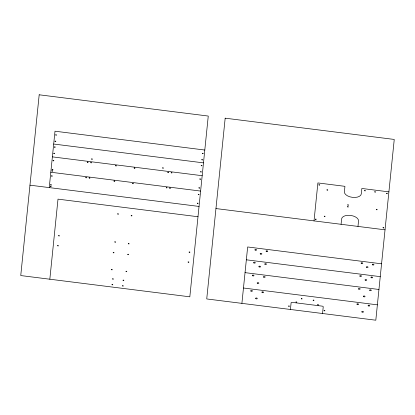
<?xml version="1.0" encoding="UTF-8"?>
<svg xmlns="http://www.w3.org/2000/svg" width="415" height="415" viewBox="0 0 415 415"><rect width="100%" height="100%" fill="white"/><g stroke="black" fill="none" stroke-linecap="round" stroke-linejoin="round"><path stroke-width="0.62" d="M49.245 187.601L54.998 131.202L204.797 150.038M49.831 279.217L58.001 199.138L197.997 216.739M241.904 303.37L247.656 246.972L381.567 263.805M290.427 309.471L291.112 302.784A1.022 0.545 7.7 0 1 292.181 302.369L322.279 306.151A1.022 0.545 7.7 0 1 323.233 306.82L322.554 313.512M314.02 220.894L317.89 182.932L344.943 186.335L344.388 191.756A8.523 4.539 7.7 0 0 352.382 197.343A8.523 4.539 7.7 0 0 361.299 193.883L361.849 188.462L388.902 191.865M341.073 224.297L341.623 218.871A8.523 4.539 7.7 0 1 350.54 215.416A8.523 4.539 7.7 0 1 358.534 220.998L357.979 226.424M53.685 144.036L203.49 162.872M52.378 156.87L202.183 175.706M50.812 172.235L200.611 191.071M29.968 185.178L199.044 206.437M215.956 208.563L385.032 229.822M246.349 259.806L380.254 276.644M245.037 272.639L378.947 289.478M243.47 288.005L377.38 304.843M315.384 219.234C316.422 220.334 316.552 218.43 315.39 219.208M318.891 184.888C319.877 185.967 320.173 184.13 318.907 184.836M324.245 216.324C325.417 217.419 325.251 215.452 324.245 216.324M326.937 189.93C327.829 191.035 328.312 189.147 326.942 189.904M376.317 209.502C377.245 210.607 377.671 208.714 376.322 209.476M383.019 227.742C383.922 228.847 384.357 226.958 383.024 227.716M386.521 193.395C387.475 194.479 387.781 192.638 386.536 193.343M39.186 94.791L20.75 275.56L189.826 296.818L208.263 116.055L39.186 94.791M225.174 118.182L206.737 298.945L375.814 320.209L394.25 139.44L225.174 118.182M55.667 134.875C56.3 136.079 57.161 134.237 55.667 134.875M55.019 141.204C55.657 142.402 56.518 140.566 55.019 141.204M54.432 146.988C55.065 148.186 55.926 146.35 54.432 146.988M53.784 153.317C54.422 154.515 55.283 152.673 53.784 153.317M53.047 160.543C53.685 161.746 54.541 159.905 53.047 160.543M52.145 169.403C52.783 170.601 53.639 168.765 52.145 169.403M52 170.85C52.632 172.049 53.494 170.207 52 170.85M51.481 175.908C52.119 177.112 52.975 175.27 51.481 175.908M50.578 184.768C51.216 185.967 52.072 184.13 50.578 184.768M50.428 186.216C51.066 187.414 51.927 185.572 50.428 186.216M58.572 235.663C59.21 236.866 60.066 235.025 58.572 235.663M87.311 162.104C87.944 163.308 88.805 161.466 87.311 162.104M57.561 245.607C58.193 246.806 59.055 244.964 57.561 245.607M91.565 158.981C92.203 160.18 93.064 158.343 91.565 158.981M90.693 162.53C91.326 163.733 92.187 161.892 90.693 162.53M85.744 177.47C86.377 178.673 87.238 176.832 85.744 177.47M89.121 177.895C89.759 179.098 90.62 177.257 89.121 177.895M115.546 165.658C116.179 166.856 117.04 165.02 115.546 165.658M113.98 181.023C114.613 182.221 115.474 180.385 113.98 181.023M117.647 213.891C118.285 215.089 119.141 213.248 117.647 213.891M134.144 167.997C134.782 169.196 135.638 167.354 134.144 167.997M132.577 183.363C133.215 184.561 134.071 182.719 132.577 183.363M114.789 241.909C115.427 243.107 116.283 241.271 114.789 241.909M113.191 252.512C113.829 253.71 114.69 251.869 113.191 252.512M111.459 269.501C112.097 270.705 112.958 268.863 111.459 269.501M131.171 215.593C131.809 216.791 132.67 214.949 131.171 215.593M112.558 278.885C113.196 280.089 114.052 278.247 112.558 278.885M111.988 284.488C112.621 285.691 113.482 283.85 111.988 284.488M128.313 243.61C128.951 244.809 129.812 242.967 128.313 243.61M127.737 254.338C128.37 255.541 129.231 253.7 127.737 254.338M162.581 167.909C163.214 169.113 164.075 167.271 162.581 167.909M125.999 271.332C126.637 272.531 127.498 270.689 125.999 271.332M123.042 280.203C123.675 281.406 124.536 279.565 123.042 280.203M122.472 285.805C123.105 287.009 123.966 285.167 122.472 285.805M167.79 172.225C168.428 173.429 169.284 171.587 167.79 172.225M171.172 172.65C171.81 173.854 172.666 172.012 171.172 172.65M166.223 187.59C166.861 188.794 167.717 186.952 166.223 187.59M169.605 188.016C170.238 189.219 171.099 187.378 169.605 188.016M202.427 153.332C203.06 154.53 203.921 152.689 202.427 153.332M201.778 159.656C202.416 160.859 203.277 159.018 201.778 159.656M201.192 165.44C201.825 166.643 202.686 164.802 201.192 165.44M200.544 171.769C201.182 172.972 202.043 171.13 200.544 171.769M199.807 179C200.445 180.198 201.301 178.362 199.807 179M198.904 187.855C199.542 189.058 200.398 187.217 198.904 187.855M198.24 194.365C198.878 195.564 199.734 193.727 198.24 194.365M197.338 203.22C197.971 204.424 198.832 202.582 197.338 203.22M189.1 252.076C189.738 253.28 190.594 251.438 189.1 252.076M188.088 262.021C188.721 263.219 189.582 261.377 188.088 262.021M288.57 306.052C289.203 307.256 290.064 305.414 288.57 306.052M295.999 302.042C296.637 303.246 297.493 301.404 295.999 302.042M301.306 298.681C301.944 299.884 302.805 298.043 301.306 298.681M313.143 300.17C313.776 301.373 314.637 299.531 313.143 300.17M347.687 204.917C348.325 206.12 349.186 204.279 347.687 204.917M347.505 206.727C348.138 207.925 348.999 206.084 347.505 206.727M317.641 304.766C318.274 305.964 319.135 304.128 317.641 304.766M364.567 190.563C365.2 191.761 366.061 189.925 364.567 190.563M324.074 310.519C324.712 311.717 325.573 309.875 324.074 310.519M374.709 191.839C375.347 193.037 376.208 191.201 374.709 191.839M371.155 277.651A0.851 0.457 7.7 0 0 372.592 277.63A0.851 0.457 7.7 0 0 371.612 276.945A0.851 0.457 7.7 0 0 371.155 277.651M359.997 276.25A0.851 0.457 7.7 0 0 361.434 276.224A0.851 0.457 7.7 0 0 360.453 275.539A0.851 0.457 7.7 0 0 359.997 276.25M365.247 280.203A0.851 0.457 7.7 0 0 366.678 280.182A0.851 0.457 7.7 0 0 365.703 279.497A0.851 0.457 7.7 0 0 365.247 280.203M264.978 264.298A0.851 0.457 7.7 0 0 266.409 264.277A0.851 0.457 7.7 0 0 265.434 263.592A0.851 0.457 7.7 0 0 264.978 264.298M253.819 262.897A0.851 0.457 7.7 0 0 255.251 262.871A0.851 0.457 7.7 0 0 254.271 262.187A0.851 0.457 7.7 0 0 253.819 262.897M259.064 266.85A0.851 0.457 7.7 0 0 260.501 266.829A0.851 0.457 7.7 0 0 259.52 266.145A0.851 0.457 7.7 0 0 259.064 266.85M372.468 264.817A0.851 0.457 7.7 0 0 373.899 264.791A0.851 0.457 7.7 0 0 372.919 264.111A0.851 0.457 7.7 0 0 372.468 264.817M361.304 263.416A0.851 0.457 7.7 0 0 362.741 263.39A0.851 0.457 7.7 0 0 361.761 262.705A0.851 0.457 7.7 0 0 361.304 263.416M366.554 267.369A0.851 0.457 7.7 0 0 367.991 267.343A0.851 0.457 7.7 0 0 367.01 266.663A0.851 0.457 7.7 0 0 366.554 267.369M266.285 251.464A0.851 0.457 7.7 0 0 267.722 251.443A0.851 0.457 7.7 0 0 266.741 250.759A0.851 0.457 7.7 0 0 266.285 251.464M255.126 250.063A0.851 0.457 7.7 0 0 256.558 250.038A0.851 0.457 7.7 0 0 255.583 249.353A0.851 0.457 7.7 0 0 255.126 250.063M260.371 254.016A0.851 0.457 7.7 0 0 261.808 253.996A0.851 0.457 7.7 0 0 260.828 253.311A0.851 0.457 7.7 0 0 260.371 254.016M361.999 312.018A0.851 0.457 7.7 0 0 363.436 311.997A0.851 0.457 7.7 0 0 362.456 311.312A0.851 0.457 7.7 0 0 361.999 312.018M357.123 304.449A0.851 0.457 7.7 0 0 358.555 304.423A0.851 0.457 7.7 0 0 357.58 303.739A0.851 0.457 7.7 0 0 357.123 304.449M368.281 305.85A0.851 0.457 7.7 0 0 369.713 305.829A0.851 0.457 7.7 0 0 368.738 305.144A0.851 0.457 7.7 0 0 368.281 305.85M255.822 298.665A0.851 0.457 7.7 0 0 257.253 298.644A0.851 0.457 7.7 0 0 256.273 297.96A0.851 0.457 7.7 0 0 255.822 298.665M262.098 292.502A0.851 0.457 7.7 0 0 263.535 292.476A0.851 0.457 7.7 0 0 262.555 291.792A0.851 0.457 7.7 0 0 262.098 292.502M250.94 291.097A0.851 0.457 7.7 0 0 252.377 291.071A0.851 0.457 7.7 0 0 251.397 290.386A0.851 0.457 7.7 0 0 250.94 291.097M363.566 296.652A0.851 0.457 7.7 0 0 365.003 296.632A0.851 0.457 7.7 0 0 364.022 295.947A0.851 0.457 7.7 0 0 363.566 296.652M358.69 289.084A0.851 0.457 7.7 0 0 360.121 289.058A0.851 0.457 7.7 0 0 359.146 288.373A0.851 0.457 7.7 0 0 358.69 289.084M369.848 290.484A0.851 0.457 7.7 0 0 371.28 290.464A0.851 0.457 7.7 0 0 370.305 289.779A0.851 0.457 7.7 0 0 369.848 290.484M257.388 283.3A0.851 0.457 7.7 0 0 258.82 283.279A0.851 0.457 7.7 0 0 257.845 282.594A0.851 0.457 7.7 0 0 257.388 283.3M263.665 277.137A0.851 0.457 7.7 0 0 265.102 277.111A0.851 0.457 7.7 0 0 264.122 276.426A0.851 0.457 7.7 0 0 263.665 277.137M252.507 275.731A0.851 0.457 7.7 0 0 253.944 275.705A0.851 0.457 7.7 0 0 252.963 275.026A0.851 0.457 7.7 0 0 252.507 275.731"/></g></svg>
